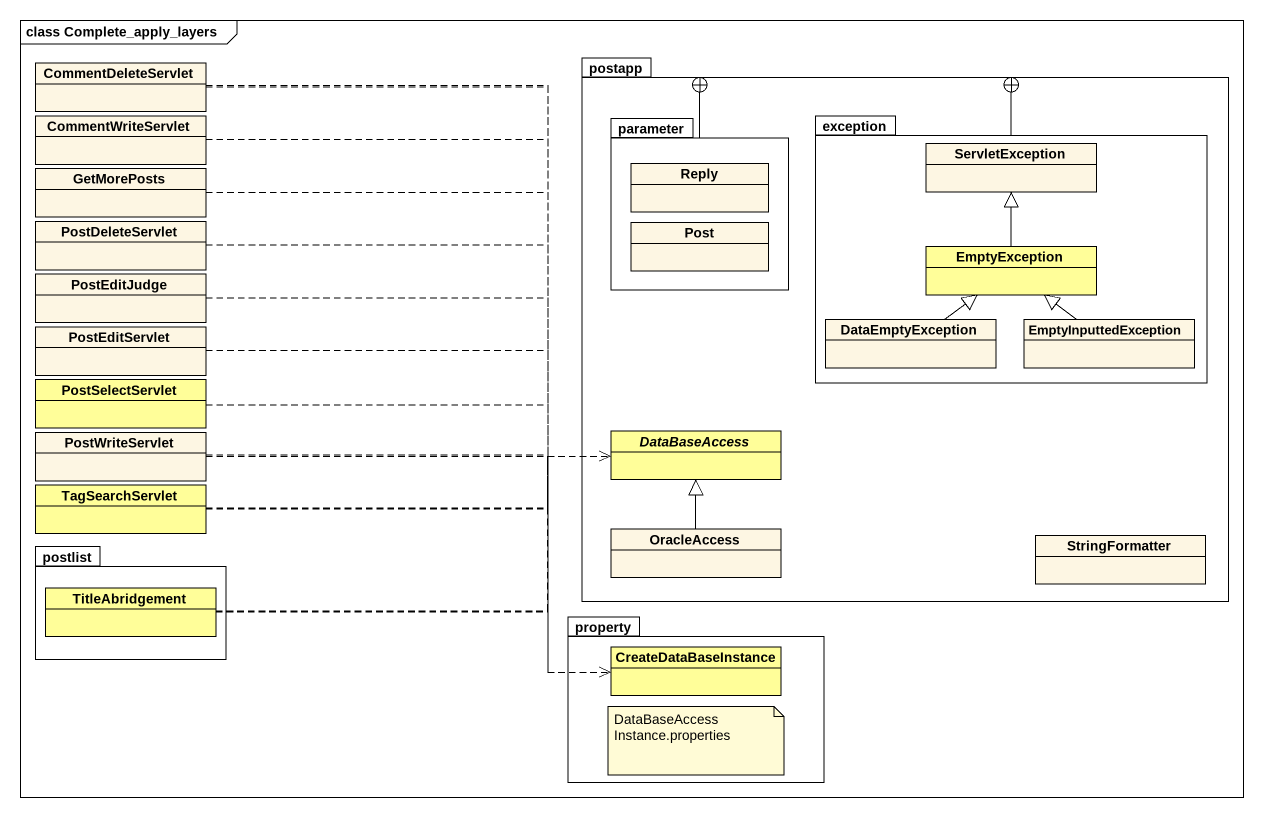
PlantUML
@startuml
mainframe class Complete_apply_layers
hide circle
hide empty members
class CommentDeleteServlet
package postapp {
  package parameter {
    class Reply
    class Post
  }
  package "exception" as exception_ {
    class ServletException
    class EmptyException #FFFE99
    class DataEmptyException
    class EmptyInputtedException
  }
  abstract class DataBaseAccess #FFFE99
  class OracleAccess
  class StringFormatter
}
class CommentWriteServlet
class GetMorePosts
class PostDeleteServlet
class PostEditJudge
class PostEditServlet
class PostSelectServlet #FFFE99
class PostWriteServlet
class TagSearchServlet #FFFE99
package postlist {
  class TitleAbridgement #FFFE99
}
package property {
  class CreateDataBaseInstance #FFFE99
}
CommentDeleteServlet ..> DataBaseAccess
CommentDeleteServlet ..> CreateDataBaseInstance
CommentWriteServlet .right.> DataBaseAccess
CommentWriteServlet ..> CreateDataBaseInstance
parameter --+ postapp
exception_ --+ postapp
GetMorePosts .right.> DataBaseAccess
PostDeleteServlet ..> CreateDataBaseInstance
PostEditJudge .right.> DataBaseAccess
PostEditJudge ..> CreateDataBaseInstance
EmptyException -up-|> ServletException
PostEditServlet .right.> DataBaseAccess
PostEditServlet .right.> CreateDataBaseInstance
DataEmptyException -up-|> EmptyException
EmptyInputtedException -up-|> EmptyException
PostSelectServlet .right.> DataBaseAccess
PostWriteServlet .right.> DataBaseAccess
PostWriteServlet .right.> CreateDataBaseInstance
TagSearchServlet .right.> DataBaseAccess
TagSearchServlet .right.> CreateDataBaseInstance
OracleAccess -up-|> DataBaseAccess
TitleAbridgement .right.> DataBaseAccess
TitleAbridgement .right.> CreateDataBaseInstance
note as N1
  DataBaseAccessInstance.properties
end note
@enduml
